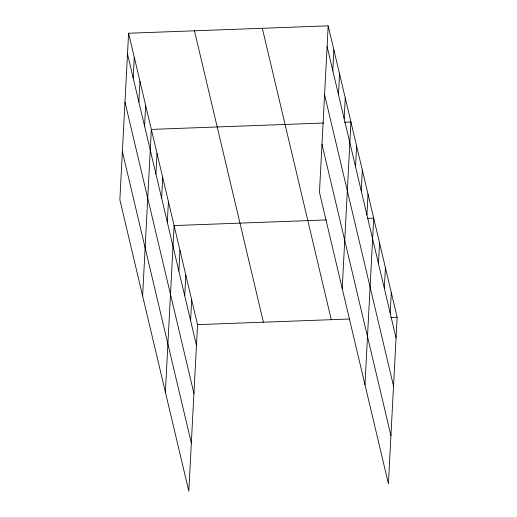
<?xml version="1.0" encoding="UTF-8"?>
<svg xmlns="http://www.w3.org/2000/svg" width="517" height="517" viewBox="0 0 517 517"><rect width="100%" height="100%" fill="white"/><g stroke="black" fill="none" stroke-linecap="round" stroke-linejoin="round"><path stroke-width="0.78" d="M128.584 33.243L119.86 199.756L188.815 491.15L197.539 324.637L128.584 33.243L328.185 25.85L397.14 317.244L388.416 483.757L319.461 192.363L328.185 25.85M133.186 77.996L134.271 57.284M138.879 102.036L139.965 81.324M144.566 126.077L145.652 105.365M142.614 295.918L151.339 129.405L323.629 123.02M155.94 174.151L157.026 153.446M161.634 198.192L162.719 177.486M167.321 222.232L168.406 201.527M165.369 392.073L174.093 225.567L326.305 219.925M178.869 271.044L179.955 250.331M184.731 295.814L185.816 275.102M190.592 320.579L191.678 299.873M332.793 70.596L333.879 49.891M338.48 94.637L339.566 73.931M344.167 118.677L345.253 97.971M342.215 288.518L350.94 122.012L344.516 122.251M355.547 166.758L356.633 146.053M361.234 190.799L362.32 170.093M366.921 214.839L368.007 194.127M364.97 384.68L373.701 218.168L367.27 218.407M378.476 263.651L379.556 242.938M384.331 288.415L385.417 267.709M390.193 313.186L391.279 292.473M197.539 324.637L349.751 319.002M390.716 317.483L397.14 317.244M327.099 46.562L396.054 337.956M324.579 94.676L393.534 386.07M321.981 144.249L390.936 435.644M262.319 28.293L331.274 319.687M194.45 30.807L263.411 322.201M127.499 53.955L196.454 345.35M124.978 102.069L193.933 393.463M122.38 151.643L191.335 443.037"/></g></svg>
